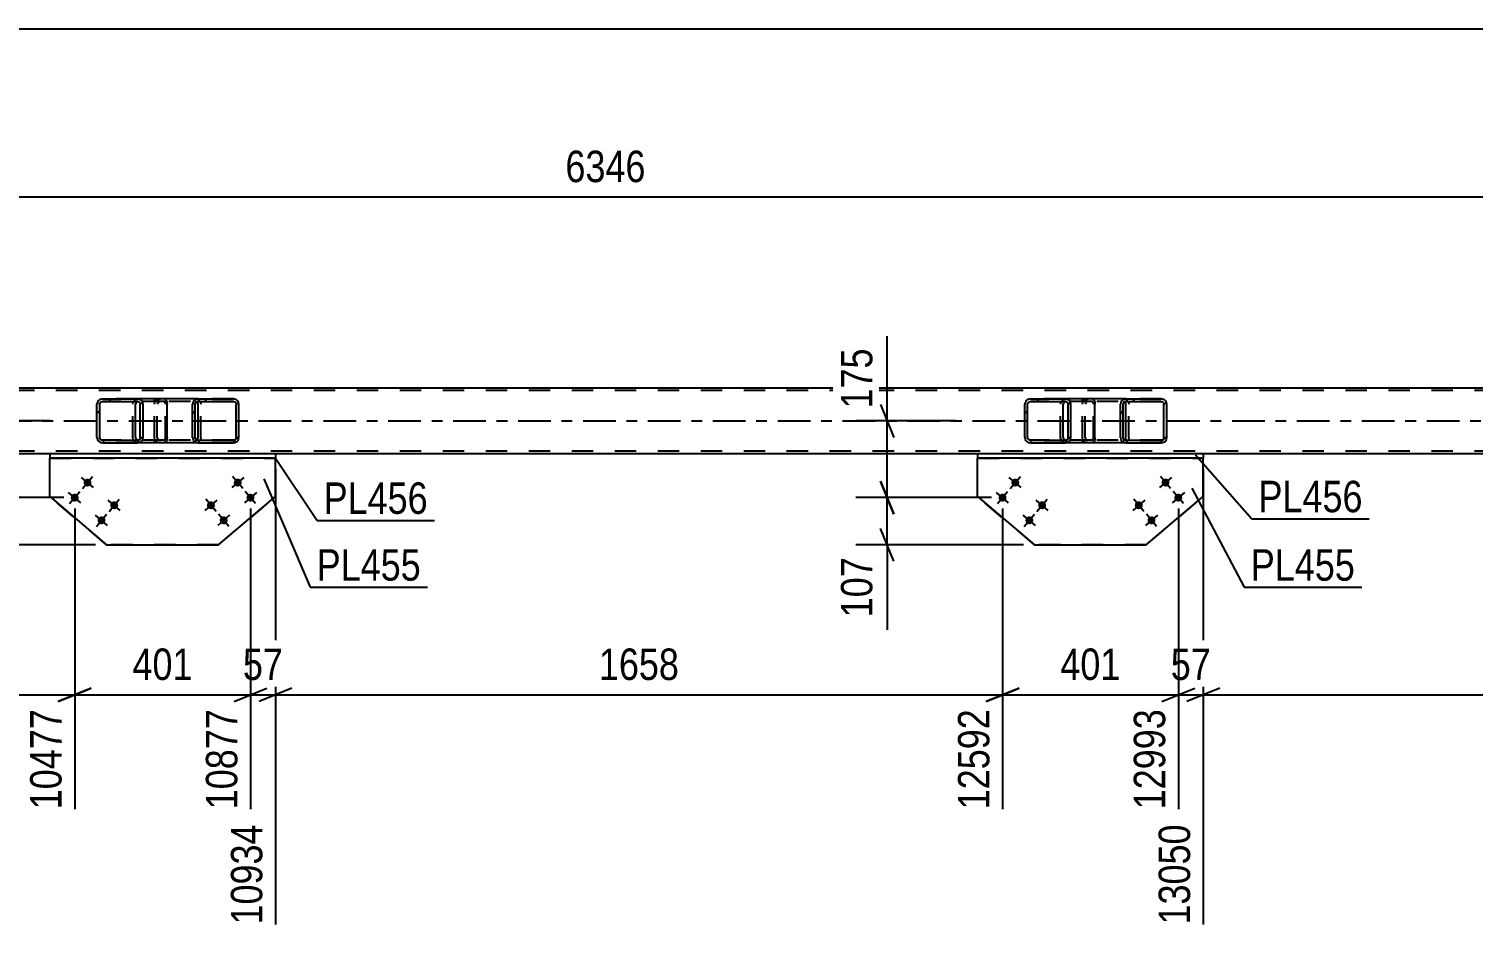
# Model space of a CAD drawing. Header units: millimetres. Extents: x -110 to 731, y -430 to 164.
# Drawn here: x 300.3 to 432, y -258.1 to -175.8 of the extents above; entities that cross this region are included whole.
import ezdxf

# ---------------------------------------------------------------- set-up
doc = ezdxf.new("R2010")
doc.units = ezdxf.units.MM
doc.linetypes.add('DXK_LINE_DOT2', pattern=[3.9198, 1.9599, -1.9599])
doc.linetypes.add('DXK_LINE_DOT3', pattern=[5.9187, 2.979, -0.9799, 0.9799, -0.9799])
doc.styles.add('Arial Narrow', font='ARIALN.TTF', dxfattribs={"height": 0.2})

# ---------------------------------------------------------------- blocks, each defined once
blk = doc.blocks.new('Part-570343290-77349 - 77341')
at = {"linetype": 'Continuous'}
h = blk.add_hatch(dxfattribs=at)
h.set_pattern_fill('', scale=0.7, style=0, pattern_type=0)
h.set_pattern_definition([(45, (319.4595, -209.8653), (-1.57154, 1.57154), [])])
h.paths.add_polyline_path([(319.5, -210.05), (319.46, -209.87), (319.35, -209.71), (319.18, -209.61), (318.99, -209.57), (315.78, -209.57), (315.58, -209.61), (315.42, -209.71), (315.31, -209.87), (315.27, -210.05), (315.27, -213.09), (315.31, -213.27), (315.42, -213.43), (315.58, -213.53), (315.78, -213.57), (318.99, -213.57), (319.18, -213.53), (319.35, -213.43), (319.46, -213.27), (319.5, -213.09)])
h.paths.add_polyline_path([(319.23, -213.18), (319.17, -213.26), (319.09, -213.31), (318.99, -213.33), (315.78, -213.33), (315.68, -213.31), (315.6, -213.26), (315.54, -213.18), (315.52, -213.09), (315.52, -210.05), (315.54, -209.96), (315.6, -209.88), (315.68, -209.83), (315.78, -209.81), (318.99, -209.81), (319.09, -209.83), (319.17, -209.88), (319.23, -209.96), (319.24, -210.05), (319.24, -213.09)])
at = {"color": 7, "linetype": 'DXK_LINE_DOT2'}
for p, q in [((311.8, -210.05), (311.84, -209.87)), ((311.8, -213.09), (311.8, -210.05)), ((312.07, -209.96), (312.05, -210.05)), ((312.05, -213.09), (312.05, -210.05)), ((312.13, -209.88), (312.07, -209.96)), ((312.11, -209.61), (312.31, -209.57)), ((312.21, -209.83), (312.13, -209.88)), ((312.31, -209.81), (312.21, -209.83)), ((312.68, -209.57), (312.31, -209.57)), ((318.99, -209.81), (312.31, -209.81)), ((315.52, -209.57), (315.72, -209.61)), ((315.52, -209.81), (315.62, -209.83)), ((315.62, -209.83), (315.65, -209.85)), ((318.99, -209.57), (315.78, -209.57)), ((315.99, -209.87), (316.03, -210.05)), ((316.03, -213.09), (316.03, -210.05)), ((311.84, -213.27), (311.8, -213.09)), ((312.05, -213.09), (312.07, -213.18)), ((312.07, -213.18), (312.13, -213.26)), ((312.13, -213.26), (312.21, -213.31)), ((312.21, -213.31), (312.31, -213.33)), ((318.99, -213.33), (312.31, -213.33)), ((315.52, -213.33), (315.62, -213.31)), ((315.62, -213.31), (315.65, -213.29)), ((316.03, -213.09), (315.99, -213.27)), ((312.31, -213.57), (312.11, -213.53)), ((312.68, -213.57), (312.31, -213.57)), ((315.72, -213.53), (315.52, -213.57)), ((318.99, -213.57), (315.78, -213.57))]:
    blk.add_line(p, q, dxfattribs=at)
at = {"color": 2, "linetype": 'Continuous'}
for p, q in [((315.78, -209.57), (312.68, -209.57)), ((315.31, -209.87), (315.27, -210.05)), ((315.27, -213.09), (315.27, -210.05)), ((315.52, -210.05), (315.54, -209.96)), ((315.52, -213.09), (315.52, -210.05)), ((315.54, -209.96), (315.6, -209.88)), ((315.78, -209.57), (315.58, -209.61)), ((315.6, -209.88), (315.68, -209.83)), ((315.65, -209.85), (315.7, -209.88)), ((315.68, -209.83), (315.78, -209.81)), ((315.76, -209.96), (315.7, -209.88)), ((315.78, -210.05), (315.76, -209.96)), ((315.78, -209.57), (318.99, -209.57)), ((315.78, -209.81), (318.99, -209.81)), ((315.78, -213.09), (315.78, -210.05)), ((319.18, -209.61), (318.99, -209.57)), ((318.99, -209.81), (319.09, -209.83)), ((319.09, -209.83), (319.17, -209.88)), ((319.17, -209.88), (319.23, -209.96)), ((319.23, -209.96), (319.24, -210.05)), ((319.24, -213.09), (319.24, -210.05)), ((319.5, -210.05), (319.46, -209.87)), ((319.5, -213.09), (319.5, -210.05)), ((315.27, -213.09), (315.31, -213.27)), ((315.54, -213.18), (315.52, -213.09)), ((315.6, -213.26), (315.54, -213.18)), ((315.68, -213.31), (315.6, -213.26)), ((315.65, -213.29), (315.7, -213.26)), ((315.78, -213.33), (315.68, -213.31)), ((315.7, -213.26), (315.76, -213.18)), ((315.76, -213.18), (315.78, -213.09)), ((315.78, -213.33), (318.99, -213.33)), ((319.09, -213.31), (318.99, -213.33)), ((319.17, -213.26), (319.09, -213.31)), ((319.23, -213.18), (319.17, -213.26)), ((319.24, -213.09), (319.23, -213.18)), ((319.46, -213.27), (319.5, -213.09)), ((315.78, -213.57), (312.68, -213.57)), ((315.58, -213.53), (315.78, -213.57)), ((315.78, -213.57), (318.99, -213.57)), ((318.99, -213.57), (319.18, -213.53))]:
    blk.add_line(p, q, dxfattribs=at)
at = {"color": 7, "linetype": 'DXK_LINE_DOT2'}
for centre, start, end in [((312.29, -210.07), 110.9282, 155.8647), ((315.54, -210.07), 24.1353, 69.0718), ((312.29, -213.07), 204.1353, 249.0718), ((315.54, -213.07), 290.9282, 335.8647)]:
    blk.add_arc(centre, 0.495, start, end, dxfattribs=at)
at = {"color": 2, "linetype": 'Continuous'}
for centre, start, end in [((315.76, -210.07), 110.9282, 155.8647), ((319.01, -210.07), 24.1353, 69.0718), ((315.76, -213.07), 204.1353, 249.0718), ((319.01, -213.07), 290.9282, 335.8647)]:
    blk.add_arc(centre, 0.495, start, end, dxfattribs=at)
blk = doc.blocks.new('Part-570343290-77350 - 77341')
at = {"linetype": 'Continuous'}
h = blk.add_hatch(dxfattribs=at)
h.set_pattern_fill('', scale=0.7, style=0, pattern_type=0)
h.set_pattern_definition([(45, (404.0682, -209.8653), (-1.57154, 1.57154), [])])
h.paths.add_polyline_path([(404.11, -210.05), (404.07, -209.87), (403.96, -209.71), (403.79, -209.61), (403.6, -209.57), (400.38, -209.57), (400.19, -209.61), (400.03, -209.71), (399.92, -209.87), (399.88, -210.05), (399.88, -213.09), (399.92, -213.27), (400.03, -213.43), (400.19, -213.53), (400.38, -213.57), (403.6, -213.57), (403.79, -213.53), (403.96, -213.43), (404.07, -213.27), (404.11, -213.09)])
h.paths.add_polyline_path([(403.83, -213.18), (403.78, -213.26), (403.7, -213.31), (403.6, -213.33), (400.38, -213.33), (400.29, -213.31), (400.2, -213.26), (400.15, -213.18), (400.13, -213.09), (400.13, -210.05), (400.15, -209.96), (400.2, -209.88), (400.29, -209.83), (400.38, -209.81), (403.6, -209.81), (403.7, -209.83), (403.78, -209.88), (403.83, -209.96), (403.85, -210.05), (403.85, -213.09)])
at = {"color": 7, "linetype": 'DXK_LINE_DOT2'}
for p, q in [((396.41, -210.05), (396.45, -209.87)), ((396.41, -213.09), (396.41, -210.05)), ((396.68, -209.96), (396.66, -210.05)), ((396.66, -213.09), (396.66, -210.05)), ((396.74, -209.88), (396.68, -209.96)), ((396.72, -209.61), (396.92, -209.57)), ((396.82, -209.83), (396.74, -209.88)), ((396.92, -209.81), (396.82, -209.83)), ((397.29, -209.57), (396.92, -209.57)), ((403.6, -209.81), (396.92, -209.81)), ((400.13, -209.57), (400.32, -209.61)), ((400.13, -209.81), (400.23, -209.83)), ((400.23, -209.83), (400.26, -209.85)), ((403.6, -209.57), (400.38, -209.57)), ((400.6, -209.87), (400.64, -210.05)), ((400.64, -213.09), (400.64, -210.05)), ((396.45, -213.27), (396.41, -213.09)), ((396.66, -213.09), (396.68, -213.18)), ((396.68, -213.18), (396.74, -213.26)), ((396.74, -213.26), (396.82, -213.31)), ((396.82, -213.31), (396.92, -213.33)), ((403.6, -213.33), (396.92, -213.33)), ((400.13, -213.33), (400.23, -213.31)), ((400.23, -213.31), (400.26, -213.29)), ((400.64, -213.09), (400.6, -213.27)), ((396.92, -213.57), (396.72, -213.53)), ((397.29, -213.57), (396.92, -213.57)), ((400.32, -213.53), (400.13, -213.57)), ((403.6, -213.57), (400.38, -213.57))]:
    blk.add_line(p, q, dxfattribs=at)
at = {"color": 2, "linetype": 'Continuous'}
for p, q in [((400.38, -209.57), (397.29, -209.57)), ((399.92, -209.87), (399.88, -210.05)), ((399.88, -213.09), (399.88, -210.05)), ((400.13, -210.05), (400.15, -209.96)), ((400.13, -213.09), (400.13, -210.05)), ((400.15, -209.96), (400.2, -209.88)), ((400.38, -209.57), (400.19, -209.61)), ((400.2, -209.88), (400.29, -209.83)), ((400.26, -209.85), (400.31, -209.88)), ((400.29, -209.83), (400.38, -209.81)), ((400.36, -209.96), (400.31, -209.88)), ((400.38, -210.05), (400.36, -209.96)), ((400.38, -209.57), (403.6, -209.57)), ((400.38, -209.81), (403.6, -209.81)), ((400.38, -213.09), (400.38, -210.05)), ((403.79, -209.61), (403.6, -209.57)), ((403.6, -209.81), (403.7, -209.83)), ((403.7, -209.83), (403.78, -209.88)), ((403.78, -209.88), (403.83, -209.96)), ((403.83, -209.96), (403.85, -210.05)), ((403.85, -213.09), (403.85, -210.05)), ((404.11, -210.05), (404.07, -209.87)), ((404.11, -213.09), (404.11, -210.05)), ((399.88, -213.09), (399.92, -213.27)), ((400.15, -213.18), (400.13, -213.09)), ((400.2, -213.26), (400.15, -213.18)), ((400.29, -213.31), (400.2, -213.26)), ((400.26, -213.29), (400.31, -213.26)), ((400.38, -213.33), (400.29, -213.31)), ((400.31, -213.26), (400.36, -213.18)), ((400.36, -213.18), (400.38, -213.09)), ((400.38, -213.33), (403.6, -213.33)), ((403.7, -213.31), (403.6, -213.33)), ((403.78, -213.26), (403.7, -213.31)), ((403.83, -213.18), (403.78, -213.26)), ((403.85, -213.09), (403.83, -213.18)), ((404.07, -213.27), (404.11, -213.09)), ((400.38, -213.57), (397.29, -213.57)), ((400.19, -213.53), (400.38, -213.57)), ((400.38, -213.57), (403.6, -213.57)), ((403.6, -213.57), (403.79, -213.53))]:
    blk.add_line(p, q, dxfattribs=at)
at = {"color": 7, "linetype": 'DXK_LINE_DOT2'}
for centre, start, end in [((396.9, -210.07), 110.9282, 155.8647), ((400.15, -210.07), 24.1353, 69.0718), ((396.9, -213.07), 204.1353, 249.0718), ((400.15, -213.07), 290.9282, 335.8647)]:
    blk.add_arc(centre, 0.495, start, end, dxfattribs=at)
at = {"color": 2, "linetype": 'Continuous'}
for centre, start, end in [((400.37, -210.07), 110.9282, 155.8647), ((403.62, -210.07), 24.1353, 69.0718), ((400.37, -213.07), 204.1353, 249.0718), ((403.62, -213.07), 290.9282, 335.8647)]:
    blk.add_arc(centre, 0.495, start, end, dxfattribs=at)
blk = doc.blocks.new('Part-570343290-77421 - 77341')
at = {"color": 2, "linetype": 'Continuous'}
for p, q in [((407.43, -214.57), (386.85, -214.57)), ((386.85, -214.57), (386.85, -214.97)), ((407.43, -214.57), (407.43, -214.97)), ((407.43, -214.97), (386.85, -214.97))]:
    blk.add_line(p, q, dxfattribs=at)
blk = doc.blocks.new('Part-570343290-77357 - 77341')
at = {"color": 7, "linetype": 'DXK_LINE_DOT2'}
for p, q in [((618.35, -208.81), (-45.68, -208.81)), ((618.35, -214.33), (-45.68, -214.33)), ((322.83, -214.57), (302.24, -214.57)), ((407.43, -214.57), (386.85, -214.57))]:
    blk.add_line(p, q, dxfattribs=at)
at = {"color": 2, "linetype": 'Continuous'}
for p, q in [((479.04, -208.57), (231.21, -208.57)), ((302.24, -214.57), (239.73, -214.57)), ((386.85, -214.57), (322.83, -214.57)), ((470.5, -214.57), (407.43, -214.57))]:
    blk.add_line(p, q, dxfattribs=at)
at = {"color": 7, "linetype": 'DXK_LINE_DOT3'}
blk.add_line((-45.68, -211.57), (618.35, -211.57), dxfattribs=at)
blk = doc.blocks.new('Part-570343290-77456 - 77341')
at = {"linetype": 'Continuous'}
h = blk.add_hatch(dxfattribs=at)
h.set_pattern_fill('', scale=0.7, style=0, pattern_type=0)
h.set_pattern_definition([(45, (310.7186, -209.8653), (-1.57154, 1.57154), [])])
h.paths.add_polyline_path([(310.76, -210.05), (310.72, -209.87), (310.61, -209.71), (310.45, -209.61), (310.25, -209.57), (307.06, -209.57), (306.86, -209.61), (306.7, -209.71), (306.59, -209.87), (306.55, -210.05), (306.55, -213.09), (306.59, -213.27), (306.7, -213.43), (306.86, -213.53), (307.06, -213.57), (310.25, -213.57), (310.45, -213.53), (310.61, -213.43), (310.72, -213.27), (310.76, -213.09)])
h.paths.add_polyline_path([(310.49, -213.18), (310.43, -213.26), (310.35, -213.31), (310.25, -213.33), (307.06, -213.33), (306.96, -213.31), (306.88, -213.26), (306.82, -213.18), (306.81, -213.09), (306.81, -210.05), (306.82, -209.96), (306.88, -209.88), (306.96, -209.83), (307.06, -209.81), (310.25, -209.81), (310.35, -209.83), (310.43, -209.88), (310.49, -209.96), (310.5, -210.05), (310.5, -213.09)])
at = {"color": 2, "linetype": 'Continuous'}
for p, q in [((306.59, -209.87), (306.55, -210.05)), ((306.55, -213.09), (306.55, -210.05)), ((306.81, -210.05), (306.82, -209.96)), ((306.81, -213.09), (306.81, -210.05)), ((306.82, -209.96), (306.88, -209.88)), ((307.06, -209.57), (306.86, -209.61)), ((306.88, -209.88), (306.96, -209.83)), ((306.96, -209.83), (307.06, -209.81)), ((307.06, -209.57), (310.25, -209.57)), ((307.06, -209.81), (310.25, -209.81)), ((310.08, -209.96), (310.06, -210.05)), ((310.06, -213.09), (310.06, -210.05)), ((310.13, -209.88), (310.08, -209.96)), ((310.22, -209.83), (310.13, -209.88)), ((310.28, -209.81), (310.22, -209.83)), ((312.68, -209.57), (310.25, -209.57)), ((310.45, -209.61), (310.25, -209.57)), ((310.25, -209.81), (310.35, -209.83)), ((310.35, -209.83), (310.43, -209.88)), ((310.43, -209.88), (310.49, -209.96)), ((310.49, -209.96), (310.5, -210.05)), ((310.5, -213.09), (310.5, -210.05)), ((310.76, -210.05), (310.72, -209.87)), ((310.76, -213.09), (310.76, -210.05)), ((312.68, -209.57), (312.78, -209.61)), ((312.78, -209.61), (312.86, -209.71)), ((312.86, -209.71), (312.92, -209.87)), ((312.92, -209.87), (312.94, -210.05)), ((312.94, -213.09), (312.94, -210.05)), ((306.55, -213.09), (306.59, -213.27)), ((306.82, -213.18), (306.81, -213.09)), ((306.88, -213.26), (306.82, -213.18)), ((306.96, -213.31), (306.88, -213.26)), ((307.06, -213.33), (306.96, -213.31)), ((307.06, -213.33), (310.25, -213.33)), ((310.06, -213.09), (310.08, -213.18)), ((310.08, -213.18), (310.13, -213.26)), ((310.13, -213.26), (310.22, -213.31)), ((310.28, -213.32), (310.22, -213.31)), ((310.35, -213.31), (310.25, -213.33)), ((310.43, -213.26), (310.35, -213.31)), ((310.49, -213.18), (310.43, -213.26)), ((310.5, -213.09), (310.49, -213.18)), ((310.72, -213.27), (310.76, -213.09)), ((312.92, -213.27), (312.86, -213.43)), ((312.94, -213.09), (312.92, -213.27)), ((306.86, -213.53), (307.06, -213.57)), ((307.06, -213.57), (310.25, -213.57)), ((310.25, -213.57), (310.45, -213.53)), ((312.68, -213.57), (310.25, -213.57)), ((312.78, -213.53), (312.68, -213.57)), ((312.86, -213.43), (312.78, -213.53))]:
    blk.add_line(p, q, dxfattribs=at)
at = {"color": 7, "linetype": 'DXK_LINE_DOT2'}
for p, q in [((310.25, -209.57), (307.06, -209.57)), ((312.68, -209.81), (307.06, -209.81)), ((309.81, -210.05), (309.85, -209.87)), ((309.81, -213.09), (309.81, -210.05)), ((310.12, -209.61), (310.31, -209.57)), ((310.31, -209.81), (310.28, -209.81)), ((311.8, -209.81), (311.8, -209.57)), ((312.73, -209.83), (312.68, -209.81)), ((312.77, -209.88), (312.73, -209.83)), ((312.8, -209.96), (312.77, -209.88)), ((312.81, -210.05), (312.8, -209.96)), ((312.81, -213.09), (312.81, -210.05)), ((312.68, -213.33), (307.06, -213.33)), ((309.85, -213.27), (309.81, -213.09)), ((310.31, -213.33), (310.28, -213.32)), ((311.8, -213.57), (311.8, -213.33)), ((312.68, -213.33), (312.73, -213.31)), ((312.73, -213.31), (312.77, -213.26)), ((312.77, -213.26), (312.8, -213.18)), ((312.8, -213.18), (312.81, -213.09)), ((310.25, -213.57), (307.06, -213.57)), ((310.31, -213.57), (310.12, -213.53))]:
    blk.add_line(p, q, dxfattribs=at)
at = {"color": 2, "linetype": 'Continuous'}
for centre, start, end in [((307.04, -210.07), 111.1033, 156.0535), ((310.27, -210.07), 23.9465, 68.8967), ((307.04, -213.07), 203.9465, 248.8967), ((310.27, -213.07), 291.1033, 336.0535)]:
    blk.add_arc(centre, 0.493, start, end, dxfattribs=at)
at = {"color": 7, "linetype": 'DXK_LINE_DOT2'}
for centre, start, end in [((310.3, -210.07), 111.1033, 156.0535), ((310.3, -213.07), 203.9465, 248.8967)]:
    blk.add_arc(centre, 0.493, start, end, dxfattribs=at)
blk = doc.blocks.new('Part-570343290-77457 - 77341')
at = {"linetype": 'Continuous'}
h = blk.add_hatch(dxfattribs=at)
h.set_pattern_fill('', scale=0.7, style=0, pattern_type=0)
h.set_pattern_definition([(45, (395.3268, -209.8653), (-1.57154, 1.57154), [])])
h.paths.add_polyline_path([(395.37, -210.05), (395.33, -209.87), (395.22, -209.71), (395.05, -209.61), (394.86, -209.57), (391.67, -209.57), (391.47, -209.61), (391.31, -209.71), (391.2, -209.87), (391.16, -210.05), (391.16, -213.09), (391.2, -213.27), (391.31, -213.43), (391.47, -213.53), (391.67, -213.57), (394.86, -213.57), (395.05, -213.53), (395.22, -213.43), (395.33, -213.27), (395.37, -213.09)])
h.paths.add_polyline_path([(395.09, -213.18), (395.04, -213.26), (394.96, -213.31), (394.86, -213.33), (391.67, -213.33), (391.57, -213.31), (391.49, -213.26), (391.43, -213.18), (391.41, -213.09), (391.41, -210.05), (391.43, -209.96), (391.49, -209.88), (391.57, -209.83), (391.67, -209.81), (394.86, -209.81), (394.96, -209.83), (395.04, -209.88), (395.09, -209.96), (395.11, -210.05), (395.11, -213.09)])
at = {"color": 2, "linetype": 'Continuous'}
for p, q in [((391.2, -209.87), (391.16, -210.05)), ((391.16, -213.09), (391.16, -210.05)), ((391.41, -210.05), (391.43, -209.96)), ((391.41, -213.09), (391.41, -210.05)), ((391.43, -209.96), (391.49, -209.88)), ((391.67, -209.57), (391.47, -209.61)), ((391.49, -209.88), (391.57, -209.83)), ((391.57, -209.83), (391.67, -209.81)), ((391.67, -209.57), (394.86, -209.57)), ((391.67, -209.81), (394.86, -209.81)), ((394.69, -209.96), (394.67, -210.05)), ((394.67, -213.09), (394.67, -210.05)), ((394.74, -209.88), (394.69, -209.96)), ((394.82, -209.83), (394.74, -209.88)), ((394.89, -209.81), (394.82, -209.83)), ((397.29, -209.57), (394.86, -209.57)), ((395.05, -209.61), (394.86, -209.57)), ((394.86, -209.81), (394.96, -209.83)), ((394.96, -209.83), (395.04, -209.88)), ((395.04, -209.88), (395.09, -209.96)), ((395.09, -209.96), (395.11, -210.05)), ((395.11, -213.09), (395.11, -210.05)), ((395.37, -210.05), (395.33, -209.87)), ((395.37, -213.09), (395.37, -210.05)), ((397.29, -209.57), (397.39, -209.61)), ((397.39, -209.61), (397.47, -209.71)), ((397.47, -209.71), (397.53, -209.87)), ((397.53, -209.87), (397.55, -210.05)), ((397.55, -213.09), (397.55, -210.05)), ((391.16, -213.09), (391.2, -213.27)), ((391.43, -213.18), (391.41, -213.09)), ((391.49, -213.26), (391.43, -213.18)), ((391.57, -213.31), (391.49, -213.26)), ((391.67, -213.33), (391.57, -213.31)), ((391.67, -213.33), (394.86, -213.33)), ((394.67, -213.09), (394.69, -213.18)), ((394.69, -213.18), (394.74, -213.26)), ((394.74, -213.26), (394.82, -213.31)), ((394.89, -213.32), (394.82, -213.31)), ((394.96, -213.31), (394.86, -213.33)), ((395.04, -213.26), (394.96, -213.31)), ((395.09, -213.18), (395.04, -213.26)), ((395.11, -213.09), (395.09, -213.18)), ((395.33, -213.27), (395.37, -213.09)), ((397.53, -213.27), (397.47, -213.43)), ((397.55, -213.09), (397.53, -213.27)), ((391.47, -213.53), (391.67, -213.57)), ((391.67, -213.57), (394.86, -213.57)), ((394.86, -213.57), (395.05, -213.53)), ((397.29, -213.57), (394.86, -213.57)), ((397.39, -213.53), (397.29, -213.57)), ((397.47, -213.43), (397.39, -213.53))]:
    blk.add_line(p, q, dxfattribs=at)
at = {"color": 7, "linetype": 'DXK_LINE_DOT2'}
for p, q in [((394.86, -209.57), (391.67, -209.57)), ((397.29, -209.81), (391.67, -209.81)), ((394.42, -210.05), (394.46, -209.87)), ((394.42, -213.09), (394.42, -210.05)), ((394.73, -209.61), (394.92, -209.57)), ((394.92, -209.81), (394.89, -209.81)), ((396.41, -209.81), (396.41, -209.57)), ((397.34, -209.83), (397.29, -209.81)), ((397.38, -209.88), (397.34, -209.83)), ((397.41, -209.96), (397.38, -209.88)), ((397.42, -210.05), (397.41, -209.96)), ((397.42, -213.09), (397.42, -210.05)), ((397.29, -213.33), (391.67, -213.33)), ((394.46, -213.27), (394.42, -213.09)), ((394.92, -213.33), (394.89, -213.32)), ((396.41, -213.57), (396.41, -213.33)), ((397.29, -213.33), (397.34, -213.31)), ((397.34, -213.31), (397.38, -213.26)), ((397.38, -213.26), (397.41, -213.18)), ((397.41, -213.18), (397.42, -213.09)), ((394.86, -213.57), (391.67, -213.57)), ((394.92, -213.57), (394.73, -213.53))]:
    blk.add_line(p, q, dxfattribs=at)
at = {"color": 2, "linetype": 'Continuous'}
for centre, start, end in [((391.65, -210.07), 111.1033, 156.0535), ((394.88, -210.07), 23.9465, 68.8967), ((391.65, -213.07), 203.9465, 248.8967), ((394.88, -213.07), 291.1033, 336.0535)]:
    blk.add_arc(centre, 0.493, start, end, dxfattribs=at)
at = {"color": 7, "linetype": 'DXK_LINE_DOT2'}
for centre, start, end in [((394.91, -210.07), 111.1033, 156.0535), ((394.91, -213.07), 203.9465, 248.8967)]:
    blk.add_arc(centre, 0.493, start, end, dxfattribs=at)
blk = doc.blocks.new('Part-570343290-77419 - 77341')
at = {"color": 2, "linetype": 'Continuous'}
for p, q in [((322.83, -214.57), (302.24, -214.57)), ((302.24, -214.57), (302.24, -214.97)), ((322.83, -214.57), (322.83, -214.97)), ((322.83, -214.97), (302.24, -214.97))]:
    blk.add_line(p, q, dxfattribs=at)
blk = doc.blocks.new('Part-570343290-77481 - 77341')
at = {"color": 2, "linetype": 'Continuous'}
for p, q in [((302.24, -218.47), (302.24, -214.97)), ((322.83, -218.47), (322.83, -214.97)), ((302.24, -218.47), (307.43, -222.86)), ((317.64, -222.86), (322.83, -218.47)), ((307.43, -222.86), (317.64, -222.86)), ((307.43, -222.86), (307.43, -222.86)), ((317.64, -222.86), (317.64, -222.86))]:
    blk.add_line(p, q, dxfattribs=at)
at = {"color": 7, "linetype": 'DXK_LINE_DOT2'}
for p, q in [((302.24, -214.97), (322.83, -214.97)), ((302.24, -214.97), (322.83, -214.97)), ((307.43, -222.86), (302.24, -218.47)), ((317.64, -222.86), (322.83, -218.47)), ((317.64, -222.86), (307.43, -222.86))]:
    blk.add_line(p, q, dxfattribs=at)
blk = doc.blocks.new('Part-570343290-77482 - 77341')
at = {"color": 2, "linetype": 'Continuous'}
for p, q in [((386.85, -218.47), (386.85, -214.97)), ((407.43, -218.47), (407.43, -214.97)), ((386.85, -218.47), (392.04, -222.86)), ((402.24, -222.86), (407.43, -218.47)), ((392.04, -222.86), (402.24, -222.86)), ((392.04, -222.86), (392.04, -222.86)), ((402.24, -222.86), (402.24, -222.86))]:
    blk.add_line(p, q, dxfattribs=at)
at = {"color": 7, "linetype": 'DXK_LINE_DOT2'}
for p, q in [((386.85, -214.97), (407.43, -214.97)), ((386.85, -214.97), (407.43, -214.97)), ((392.04, -222.86), (386.85, -218.47)), ((402.24, -222.86), (407.43, -218.47)), ((402.24, -222.86), (392.04, -222.86))]:
    blk.add_line(p, q, dxfattribs=at)
blk = doc.blocks.new('Bolt-570343290-77546 - 77341')
at = {"linetype": 'Continuous'}
for points in [[(305.41, -216.96), (305.46, -216.9), (305.53, -216.87), (305.6, -216.84), (305.67, -216.83), (305.75, -216.84), (305.82, -216.86), (305.89, -216.89), (305.94, -216.94), (305.99, -217), (306.02, -217.07), (306.04, -217.14), (306.04, -217.22), (306.03, -217.29), (306, -217.36), (305.96, -217.42), (305.9, -217.47), (305.84, -217.51), (305.77, -217.54), (305.7, -217.55), (305.62, -217.54), (305.55, -217.52), (305.48, -217.49), (305.42, -217.44), (305.38, -217.38), (305.35, -217.31), (305.33, -217.24), (305.33, -217.16), (305.34, -217.09), (305.37, -217.02)], [(304.25, -218.33), (304.3, -218.28), (304.36, -218.24), (304.44, -218.21), (304.51, -218.2), (304.59, -218.21), (304.66, -218.23), (304.72, -218.27), (304.78, -218.31), (304.83, -218.37), (304.86, -218.44), (304.88, -218.51), (304.88, -218.59), (304.87, -218.66), (304.84, -218.73), (304.8, -218.8), (304.74, -218.85), (304.68, -218.89), (304.61, -218.91), (304.53, -218.92), (304.46, -218.92), (304.39, -218.9), (304.32, -218.86), (304.26, -218.81), (304.22, -218.75), (304.18, -218.69), (304.16, -218.61), (304.16, -218.54), (304.18, -218.46), (304.2, -218.39)], [(307.85, -219.02), (307.91, -218.97), (307.97, -218.93), (308.04, -218.91), (308.12, -218.9), (308.19, -218.9), (308.26, -218.92), (308.33, -218.96), (308.39, -219.01), (308.43, -219.07), (308.47, -219.13), (308.48, -219.21), (308.49, -219.28), (308.47, -219.36), (308.44, -219.43), (308.4, -219.49), (308.35, -219.54), (308.28, -219.58), (308.21, -219.61), (308.14, -219.62), (308.06, -219.61), (307.99, -219.59), (307.92, -219.55), (307.87, -219.51), (307.82, -219.45), (307.79, -219.38), (307.77, -219.3), (307.77, -219.23), (307.78, -219.16), (307.81, -219.09)], [(306.69, -220.4), (306.74, -220.35), (306.81, -220.31), (306.88, -220.28), (306.95, -220.27), (307.03, -220.28), (307.1, -220.3), (307.17, -220.33), (307.22, -220.38), (307.27, -220.44), (307.3, -220.51), (307.32, -220.58), (307.32, -220.66), (307.31, -220.73), (307.28, -220.8), (307.24, -220.86), (307.18, -220.91), (307.12, -220.95), (307.05, -220.98), (306.98, -220.99), (306.9, -220.98), (306.83, -220.96), (306.76, -220.93), (306.7, -220.88), (306.66, -220.82), (306.63, -220.75), (306.61, -220.68), (306.61, -220.6), (306.62, -220.53), (306.65, -220.46)]]:
    blk.add_hatch(color=1, dxfattribs=at).paths.add_polyline_path(points)
at = {"color": 1, "linetype": 'Continuous'}
for p, q in [((306.23, -217.65), (305.13, -216.72)), ((305.22, -217.74), (306.15, -216.64)), ((305.07, -219.03), (303.97, -218.1)), ((304.06, -219.11), (304.99, -218.01)), ((308.68, -219.72), (307.58, -218.79)), ((307.66, -219.81), (308.59, -218.71)), ((307.51, -221.1), (306.41, -220.17)), ((306.5, -221.18), (307.43, -220.08))]:
    blk.add_line(p, q, dxfattribs=at)
blk = doc.blocks.new('Bolt-570343290-77547 - 77341')
at = {"linetype": 'Continuous'}
for points in [[(319.03, -217.13), (319.05, -217.06), (319.09, -216.99), (319.13, -216.93), (319.19, -216.89), (319.26, -216.85), (319.33, -216.83), (319.41, -216.83), (319.48, -216.84), (319.55, -216.87), (319.61, -216.91), (319.67, -216.97), (319.71, -217.03), (319.73, -217.1), (319.75, -217.17), (319.74, -217.25), (319.72, -217.32), (319.69, -217.39), (319.64, -217.45), (319.58, -217.49), (319.51, -217.53), (319.44, -217.55), (319.36, -217.55), (319.29, -217.54), (319.22, -217.51), (319.16, -217.47), (319.1, -217.41), (319.06, -217.35), (319.04, -217.28), (319.03, -217.2)], [(320.19, -218.5), (320.21, -218.43), (320.25, -218.36), (320.3, -218.31), (320.36, -218.26), (320.42, -218.23), (320.5, -218.21), (320.57, -218.2), (320.64, -218.22), (320.71, -218.24), (320.78, -218.29), (320.83, -218.34), (320.87, -218.4), (320.9, -218.47), (320.91, -218.55), (320.9, -218.62), (320.88, -218.7), (320.85, -218.76), (320.8, -218.82), (320.74, -218.87), (320.67, -218.9), (320.6, -218.92), (320.53, -218.92), (320.45, -218.91), (320.38, -218.88), (320.32, -218.84), (320.27, -218.79), (320.23, -218.72), (320.2, -218.65), (320.19, -218.58)], [(316.59, -219.2), (316.61, -219.12), (316.64, -219.06), (316.69, -219), (316.75, -218.95), (316.82, -218.92), (316.89, -218.9), (316.96, -218.9), (317.04, -218.91), (317.11, -218.94), (317.17, -218.98), (317.22, -219.03), (317.26, -219.1), (317.29, -219.17), (317.3, -219.24), (317.3, -219.32), (317.28, -219.39), (317.24, -219.46), (317.19, -219.51), (317.14, -219.56), (317.07, -219.59), (317, -219.61), (316.92, -219.62), (316.85, -219.6), (316.78, -219.58), (316.71, -219.53), (316.66, -219.48), (316.62, -219.42), (316.59, -219.35), (316.58, -219.27)], [(317.75, -220.57), (317.77, -220.5), (317.81, -220.43), (317.85, -220.37), (317.91, -220.33), (317.98, -220.29), (318.05, -220.27), (318.13, -220.27), (318.2, -220.28), (318.27, -220.31), (318.33, -220.35), (318.39, -220.41), (318.43, -220.47), (318.45, -220.54), (318.46, -220.61), (318.46, -220.69), (318.44, -220.76), (318.41, -220.83), (318.36, -220.89), (318.3, -220.93), (318.23, -220.97), (318.16, -220.99), (318.08, -220.99), (318.01, -220.98), (317.94, -220.95), (317.88, -220.91), (317.82, -220.85), (317.78, -220.79), (317.76, -220.72), (317.75, -220.65)]]:
    blk.add_hatch(color=1, dxfattribs=at).paths.add_polyline_path(points)
at = {"color": 1, "linetype": 'Continuous'}
for p, q in [((319.94, -216.72), (318.84, -217.65)), ((319.85, -217.74), (318.92, -216.64)), ((321.1, -218.1), (320, -219.03)), ((321.01, -219.11), (320.08, -218.01)), ((317.49, -218.79), (316.39, -219.72)), ((317.41, -219.81), (316.48, -218.71)), ((318.65, -220.17), (317.56, -221.1)), ((318.57, -221.18), (317.64, -220.08))]:
    blk.add_line(p, q, dxfattribs=at)
blk = doc.blocks.new('Bolt-570343290-77548 - 77341')
at = {"linetype": 'Continuous'}
for points in [[(390.02, -216.96), (390.07, -216.9), (390.14, -216.87), (390.21, -216.84), (390.28, -216.83), (390.36, -216.84), (390.43, -216.86), (390.49, -216.89), (390.55, -216.94), (390.6, -217), (390.63, -217.07), (390.65, -217.14), (390.65, -217.22), (390.64, -217.29), (390.61, -217.36), (390.57, -217.42), (390.51, -217.47), (390.45, -217.51), (390.38, -217.54), (390.3, -217.55), (390.23, -217.54), (390.16, -217.52), (390.09, -217.49), (390.03, -217.44), (389.99, -217.38), (389.95, -217.31), (389.94, -217.24), (389.93, -217.16), (389.95, -217.09), (389.97, -217.02)], [(388.85, -218.33), (388.91, -218.28), (388.97, -218.24), (389.04, -218.21), (389.12, -218.2), (389.19, -218.21), (389.27, -218.23), (389.33, -218.27), (389.39, -218.31), (389.44, -218.37), (389.47, -218.44), (389.49, -218.51), (389.49, -218.59), (389.48, -218.66), (389.45, -218.73), (389.4, -218.8), (389.35, -218.85), (389.29, -218.89), (389.22, -218.91), (389.14, -218.92), (389.07, -218.92), (388.99, -218.9), (388.93, -218.86), (388.87, -218.81), (388.82, -218.75), (388.79, -218.69), (388.77, -218.61), (388.77, -218.54), (388.78, -218.46), (388.81, -218.39)], [(392.46, -219.02), (392.51, -218.97), (392.58, -218.93), (392.65, -218.91), (392.72, -218.9), (392.8, -218.9), (392.87, -218.92), (392.94, -218.96), (392.99, -219.01), (393.04, -219.07), (393.07, -219.13), (393.09, -219.21), (393.09, -219.28), (393.08, -219.36), (393.05, -219.43), (393.01, -219.49), (392.96, -219.54), (392.89, -219.58), (392.82, -219.61), (392.75, -219.62), (392.67, -219.61), (392.6, -219.59), (392.53, -219.55), (392.48, -219.51), (392.43, -219.45), (392.4, -219.38), (392.38, -219.3), (392.38, -219.23), (392.39, -219.16), (392.42, -219.09)], [(391.3, -220.4), (391.35, -220.35), (391.42, -220.31), (391.49, -220.28), (391.56, -220.27), (391.64, -220.28), (391.71, -220.3), (391.77, -220.33), (391.83, -220.38), (391.88, -220.44), (391.91, -220.51), (391.93, -220.58), (391.93, -220.66), (391.92, -220.73), (391.89, -220.8), (391.85, -220.86), (391.79, -220.91), (391.73, -220.95), (391.66, -220.98), (391.58, -220.99), (391.51, -220.98), (391.44, -220.96), (391.37, -220.93), (391.31, -220.88), (391.27, -220.82), (391.23, -220.75), (391.22, -220.68), (391.21, -220.6), (391.23, -220.53), (391.26, -220.46)]]:
    blk.add_hatch(color=1, dxfattribs=at).paths.add_polyline_path(points)
at = {"color": 1, "linetype": 'Continuous'}
for p, q in [((390.84, -217.65), (389.74, -216.72)), ((389.83, -217.74), (390.76, -216.64)), ((389.68, -219.03), (388.58, -218.1)), ((388.66, -219.11), (389.59, -218.01)), ((393.28, -219.72), (392.19, -218.79)), ((392.27, -219.81), (393.2, -218.71)), ((392.12, -221.1), (391.02, -220.17)), ((391.11, -221.18), (392.04, -220.08))]:
    blk.add_line(p, q, dxfattribs=at)
blk = doc.blocks.new('Bolt-570343290-77549 - 77341')
at = {"linetype": 'Continuous'}
for points in [[(403.64, -217.13), (403.66, -217.06), (403.69, -216.99), (403.74, -216.93), (403.8, -216.89), (403.87, -216.85), (403.94, -216.83), (404.02, -216.83), (404.09, -216.84), (404.16, -216.87), (404.22, -216.91), (404.28, -216.97), (404.32, -217.03), (404.34, -217.1), (404.35, -217.17), (404.35, -217.25), (404.33, -217.32), (404.29, -217.39), (404.25, -217.45), (404.19, -217.49), (404.12, -217.53), (404.05, -217.55), (403.97, -217.55), (403.9, -217.54), (403.83, -217.51), (403.76, -217.47), (403.71, -217.41), (403.67, -217.35), (403.65, -217.28), (403.63, -217.2)], [(404.8, -218.5), (404.82, -218.43), (404.86, -218.36), (404.9, -218.31), (404.96, -218.26), (405.03, -218.23), (405.1, -218.21), (405.18, -218.2), (405.25, -218.22), (405.32, -218.24), (405.39, -218.29), (405.44, -218.34), (405.48, -218.4), (405.5, -218.47), (405.52, -218.55), (405.51, -218.62), (405.49, -218.7), (405.46, -218.76), (405.41, -218.82), (405.35, -218.87), (405.28, -218.9), (405.21, -218.92), (405.13, -218.92), (405.06, -218.91), (404.99, -218.88), (404.93, -218.84), (404.87, -218.79), (404.83, -218.72), (404.81, -218.65), (404.8, -218.58)], [(401.2, -219.2), (401.22, -219.12), (401.25, -219.06), (401.3, -219), (401.36, -218.95), (401.42, -218.92), (401.5, -218.9), (401.57, -218.9), (401.65, -218.91), (401.72, -218.94), (401.78, -218.98), (401.83, -219.03), (401.87, -219.1), (401.9, -219.17), (401.91, -219.24), (401.91, -219.32), (401.89, -219.39), (401.85, -219.46), (401.8, -219.51), (401.74, -219.56), (401.68, -219.59), (401.6, -219.61), (401.53, -219.62), (401.45, -219.6), (401.38, -219.58), (401.32, -219.53), (401.27, -219.48), (401.23, -219.42), (401.2, -219.35), (401.19, -219.27)], [(402.36, -220.57), (402.38, -220.5), (402.41, -220.43), (402.46, -220.37), (402.52, -220.33), (402.59, -220.29), (402.66, -220.27), (402.74, -220.27), (402.81, -220.28), (402.88, -220.31), (402.94, -220.35), (403, -220.41), (403.04, -220.47), (403.06, -220.54), (403.07, -220.61), (403.07, -220.69), (403.05, -220.76), (403.01, -220.83), (402.97, -220.89), (402.91, -220.93), (402.84, -220.97), (402.77, -220.99), (402.69, -220.99), (402.62, -220.98), (402.55, -220.95), (402.48, -220.91), (402.43, -220.85), (402.39, -220.79), (402.36, -220.72), (402.35, -220.65)]]:
    blk.add_hatch(color=1, dxfattribs=at).paths.add_polyline_path(points)
at = {"color": 1, "linetype": 'Continuous'}
for p, q in [((404.54, -216.72), (403.44, -217.65)), ((404.46, -217.74), (403.53, -216.64)), ((405.71, -218.1), (404.61, -219.03)), ((405.62, -219.11), (404.69, -218.01)), ((402.1, -218.79), (401, -219.72)), ((402.02, -219.81), (401.09, -218.71)), ((403.26, -220.17), (402.16, -221.1)), ((403.18, -221.18), (402.25, -220.08))]:
    blk.add_line(p, q, dxfattribs=at)
blk = doc.blocks.new('StraightDimension-570343290-81442 - 77341')
at = {"color": 7, "linetype": 'Continuous'}
for p, q in [((294.18, -211.57), (294.18, -203.83)), ((294.18, -211.57), (294.18, -203.83)), ((293.58, -210.07), (294.78, -213.07)), ((302.29, -211.57), (291.33, -211.57)), ((294.18, -218.56), (294.18, -211.57)), ((294.78, -220.06), (293.58, -217.06)), ((303.52, -218.56), (291.33, -218.56))]:
    blk.add_line(p, q, dxfattribs=at)
at = {"color": 0}
blk.add_wipeout([(293.43, -204.36), (289.23, -204.36), (289.23, -211.04), (293.43, -211.04)], dxfattribs=at)
at = {"color": 3, "style": 'Arial Narrow'}
blk.add_text('175', height=2.863, rotation=90.0002, dxfattribs=at).set_placement((292.83, -210.44))
blk = doc.blocks.new('StraightDimension-570343290-80682 - 77341')
at = {"color": 7, "linetype": 'Continuous'}
blk.add_line((226.01, -191.15), (479.84, -191.15), dxfattribs=at)
at = {"color": 0}
blk.add_wipeout([(357.18, -190.4), (357.18, -186.2), (348.67, -186.2), (348.67, -190.4)], dxfattribs=at)
at = {"color": 3, "style": 'Arial Narrow'}
blk.add_text('6346', height=2.863, dxfattribs=at).set_placement((349.27, -189.8))
blk = doc.blocks.new('StraightDimension-570343290-80968 - 77341')
at = {"color": 7, "linetype": 'Continuous'}
blk.add_line((-54.38, -175.84), (630.45, -175.84), dxfattribs=at)
blk = doc.blocks.new('StraightDimension-570343290-81017 - 77341')
at = {"color": 7, "linetype": 'Continuous'}
for p, q in [((407.43, -215.97), (407.43, -257.47)), ((472.78, -220.7), (472.78, -246.97)), ((408.93, -235.93), (405.93, -237.13)), ((407.43, -236.53), (472.78, -236.53)), ((471.28, -237.13), (474.28, -235.93))]:
    blk.add_line(p, q, dxfattribs=at)
at = {"color": 0}
blk.add_wipeout([(444.36, -235.78), (444.36, -231.58), (435.85, -231.58), (435.85, -235.78)], dxfattribs=at)
at = {"color": 3, "style": 'Arial Narrow'}
blk.add_text('1634', height=2.863, dxfattribs=at).set_placement((436.45, -235.18))
at = {"color": 0, "linetype": 'Continuous'}
blk.add_wipeout([(472.18, -237.23), (467.98, -237.23), (467.98, -247.57), (472.18, -247.57)], dxfattribs=at)
at = {"color": 3, "linetype": 'Continuous', "style": 'Arial Narrow'}
blk.add_text('14683', height=2.863, rotation=90.0002, dxfattribs=at).set_placement((471.58, -246.97))
blk = doc.blocks.new('StraightDimension-570343290-81018 - 77341')
at = {"color": 7, "linetype": 'Continuous'}
for p, q in [((407.43, -215.97), (407.43, -257.47)), ((405.16, -219.56), (405.16, -246.97)), ((403.66, -237.13), (406.66, -235.93)), ((405.16, -236.53), (407.43, -236.53)), ((408.93, -235.93), (405.93, -237.13))]:
    blk.add_line(p, q, dxfattribs=at)
at = {"color": 0}
blk.add_wipeout([(408.72, -235.78), (408.72, -231.58), (403.87, -231.58), (403.87, -235.78)], dxfattribs=at)
at = {"color": 0, "linetype": 'Continuous'}
blk.add_wipeout([(406.83, -247.73), (402.63, -247.73), (402.63, -258.07), (406.83, -258.07)], dxfattribs=at)
at = {"color": 3, "style": 'Arial Narrow'}
blk.add_text('57', height=2.863, dxfattribs=at).set_placement((404.47, -235.18))
at = {"color": 3, "linetype": 'Continuous', "style": 'Arial Narrow'}
blk.add_text('13050', height=2.863, rotation=90.0002, dxfattribs=at).set_placement((406.23, -257.47))
blk = doc.blocks.new('StraightDimension-570343290-81019 - 77341')
at = {"color": 7, "linetype": 'Continuous'}
for p, q in [((389.13, -219.56), (389.13, -246.97)), ((405.16, -219.56), (405.16, -246.97)), ((390.63, -235.93), (387.63, -237.13)), ((389.13, -236.53), (405.16, -236.53)), ((403.66, -237.13), (406.66, -235.93))]:
    blk.add_line(p, q, dxfattribs=at)
at = {"color": 0}
blk.add_wipeout([(400.49, -235.78), (400.49, -231.58), (393.8, -231.58), (393.8, -235.78)], dxfattribs=at)
at = {"color": 3, "style": 'Arial Narrow'}
blk.add_text('401', height=2.863, dxfattribs=at).set_placement((394.4, -235.18))
at = {"color": 0, "linetype": 'Continuous'}
blk.add_wipeout([(404.56, -237.23), (400.36, -237.23), (400.36, -247.57), (404.56, -247.57)], dxfattribs=at)
at = {"color": 3, "linetype": 'Continuous', "style": 'Arial Narrow'}
blk.add_text('12993', height=2.863, rotation=90.0002, dxfattribs=at).set_placement((403.96, -246.97))
blk = doc.blocks.new('StraightDimension-570343290-81020 - 77341')
at = {"color": 7, "linetype": 'Continuous'}
for p, q in [((322.83, -215.97), (322.83, -257.47)), ((389.13, -219.56), (389.13, -246.97)), ((324.33, -235.93), (321.33, -237.13)), ((322.83, -236.53), (389.13, -236.53)), ((387.63, -237.13), (390.63, -235.93))]:
    blk.add_line(p, q, dxfattribs=at)
at = {"color": 0}
blk.add_wipeout([(360.23, -235.78), (360.23, -231.58), (351.72, -231.58), (351.72, -235.78)], dxfattribs=at)
at = {"color": 3, "style": 'Arial Narrow'}
blk.add_text('1658', height=2.863, dxfattribs=at).set_placement((352.32, -235.18))
at = {"color": 0, "linetype": 'Continuous'}
blk.add_wipeout([(388.53, -237.23), (384.33, -237.23), (384.33, -247.57), (388.53, -247.57)], dxfattribs=at)
at = {"color": 3, "linetype": 'Continuous', "style": 'Arial Narrow'}
blk.add_text('12592', height=2.863, rotation=90.0002, dxfattribs=at).set_placement((387.93, -246.97))
blk = doc.blocks.new('StraightDimension-570343290-81021 - 77341')
at = {"color": 7, "linetype": 'Continuous'}
for p, q in [((322.83, -215.97), (322.83, -257.47)), ((320.55, -219.56), (320.55, -246.97)), ((319.05, -237.13), (322.05, -235.93)), ((320.55, -236.53), (322.83, -236.53)), ((324.33, -235.93), (321.33, -237.13))]:
    blk.add_line(p, q, dxfattribs=at)
at = {"color": 0}
blk.add_wipeout([(324.12, -235.78), (324.12, -231.58), (319.26, -231.58), (319.26, -235.78)], dxfattribs=at)
at = {"color": 0, "linetype": 'Continuous'}
blk.add_wipeout([(322.23, -247.73), (318.03, -247.73), (318.03, -258.07), (322.23, -258.07)], dxfattribs=at)
at = {"color": 3, "style": 'Arial Narrow'}
blk.add_text('57', height=2.863, dxfattribs=at).set_placement((319.86, -235.18))
at = {"color": 3, "linetype": 'Continuous', "style": 'Arial Narrow'}
blk.add_text('10934', height=2.863, rotation=90.0002, dxfattribs=at).set_placement((321.63, -257.47))
blk = doc.blocks.new('StraightDimension-570343290-81022 - 77341')
at = {"color": 7, "linetype": 'Continuous'}
for p, q in [((304.52, -219.56), (304.52, -246.97)), ((320.55, -219.56), (320.55, -246.97)), ((306.02, -235.93), (303.02, -237.13)), ((304.52, -236.53), (320.55, -236.53)), ((319.05, -237.13), (322.05, -235.93))]:
    blk.add_line(p, q, dxfattribs=at)
at = {"color": 0}
blk.add_wipeout([(315.88, -235.78), (315.88, -231.58), (309.19, -231.58), (309.19, -235.78)], dxfattribs=at)
at = {"color": 3, "style": 'Arial Narrow'}
blk.add_text('401', height=2.863, dxfattribs=at).set_placement((309.79, -235.18))
at = {"color": 0, "linetype": 'Continuous'}
blk.add_wipeout([(319.95, -237.23), (315.75, -237.23), (315.75, -247.57), (319.95, -247.57)], dxfattribs=at)
at = {"color": 3, "linetype": 'Continuous', "style": 'Arial Narrow'}
blk.add_text('10877', height=2.863, rotation=90.0002, dxfattribs=at).set_placement((319.35, -246.97))
blk = doc.blocks.new('StraightDimension-570343290-81023 - 77341')
at = {"color": 7, "linetype": 'Continuous'}
for p, q in [((239.73, -215.97), (239.73, -253.84)), ((304.52, -219.56), (304.52, -246.97)), ((241.23, -235.93), (238.23, -237.13)), ((239.73, -236.53), (304.52, -236.53)), ((303.02, -237.13), (306.02, -235.93))]:
    blk.add_line(p, q, dxfattribs=at)
at = {"color": 0}
blk.add_wipeout([(276.38, -235.78), (276.38, -231.58), (267.87, -231.58), (267.87, -235.78)], dxfattribs=at)
at = {"color": 3, "style": 'Arial Narrow'}
blk.add_text('1620', height=2.863, dxfattribs=at).set_placement((268.47, -235.18))
at = {"color": 0, "linetype": 'Continuous'}
blk.add_wipeout([(303.92, -237.23), (299.72, -237.23), (299.72, -247.57), (303.92, -247.57)], dxfattribs=at)
at = {"color": 3, "linetype": 'Continuous', "style": 'Arial Narrow'}
blk.add_text('10477', height=2.863, rotation=90.0002, dxfattribs=at).set_placement((303.32, -246.97))
blk = doc.blocks.new('StraightDimension-570343290-81443 - 77341')
at = {"color": 7, "linetype": 'Continuous'}
for p, q in [((293.58, -217.06), (294.78, -220.06)), ((303.52, -218.56), (291.33, -218.56)), ((294.18, -222.86), (294.18, -218.56)), ((294.78, -224.36), (293.58, -221.36)), ((306.43, -222.86), (291.33, -222.86)), ((294.18, -222.86), (294.18, -230.6)), ((294.18, -222.86), (294.18, -230.6))]:
    blk.add_line(p, q, dxfattribs=at)
at = {"color": 0}
blk.add_wipeout([(293.43, -223.39), (289.23, -223.39), (289.23, -230.07), (293.43, -230.07)], dxfattribs=at)
at = {"color": 3, "style": 'Arial Narrow'}
blk.add_text('107', height=2.863, rotation=90.0002, dxfattribs=at).set_placement((292.83, -229.47))
blk = doc.blocks.new('StraightDimension-570343290-81469 - 77341')
at = {"color": 7, "linetype": 'Continuous'}
for p, q in [((378.61, -211.57), (378.61, -203.83)), ((378.61, -211.57), (378.61, -203.83)), ((378.01, -210.07), (379.21, -213.07)), ((384.91, -211.57), (375.76, -211.57)), ((378.61, -218.56), (378.61, -211.57)), ((379.21, -220.06), (378.01, -217.06)), ((388.13, -218.56), (375.76, -218.56))]:
    blk.add_line(p, q, dxfattribs=at)
at = {"color": 0}
blk.add_wipeout([(377.86, -204.36), (373.66, -204.36), (373.66, -211.04), (377.86, -211.04)], dxfattribs=at)
at = {"color": 3, "style": 'Arial Narrow'}
blk.add_text('175', height=2.863, rotation=90.0002, dxfattribs=at).set_placement((377.26, -210.44))
blk = doc.blocks.new('StraightDimension-570343290-81470 - 77341')
at = {"color": 7, "linetype": 'Continuous'}
for p, q in [((378.01, -217.06), (379.21, -220.06)), ((388.13, -218.56), (375.76, -218.56)), ((378.61, -222.86), (378.61, -218.56)), ((379.21, -224.36), (378.01, -221.36)), ((391.04, -222.86), (375.76, -222.86)), ((378.61, -222.86), (378.61, -230.6)), ((378.61, -222.86), (378.61, -230.6))]:
    blk.add_line(p, q, dxfattribs=at)
at = {"color": 0}
blk.add_wipeout([(377.86, -223.39), (373.66, -223.39), (373.66, -230.07), (377.86, -230.07)], dxfattribs=at)
at = {"color": 3, "style": 'Arial Narrow'}
blk.add_text('107', height=2.863, rotation=90.0002, dxfattribs=at).set_placement((377.26, -229.47))
blk = doc.blocks.new('Mark-570343290-80761 - 77341')
at = {"color": 0}
blk.add_wipeout([(336.72, -220.04), (336.72, -217.04), (327.22, -217.04), (327.22, -220.04)], dxfattribs=at)
blk.add_wipeout([(336.72, -220.04), (336.72, -217.04), (327.22, -217.04), (327.22, -220.04)], dxfattribs=at)
at = {"color": 30, "linetype": 'Continuous'}
for p, q in [((322.83, -214.97), (326.62, -220.64)), ((326.62, -220.64), (337.32, -220.64))]:
    blk.add_line(p, q, dxfattribs=at)
at = {"color": 3, "style": 'Arial Narrow'}
blk.add_text('PL456', height=2.863, dxfattribs=at).set_placement((327.22, -220.04))
blk = doc.blocks.new('Mark-570343290-80764 - 77341')
at = {"color": 0}
blk.add_wipeout([(421.97, -219.89), (421.97, -216.89), (412.47, -216.89), (412.47, -219.89)], dxfattribs=at)
blk.add_wipeout([(421.97, -219.89), (421.97, -216.89), (412.47, -216.89), (412.47, -219.89)], dxfattribs=at)
at = {"color": 30, "linetype": 'Continuous'}
for p, q in [((406.72, -214.66), (411.87, -220.49)), ((411.87, -220.49), (422.57, -220.49))]:
    blk.add_line(p, q, dxfattribs=at)
at = {"color": 3, "style": 'Arial Narrow'}
blk.add_text('PL456', height=2.863, dxfattribs=at).set_placement((412.47, -219.89))
blk = doc.blocks.new('Mark-570343290-80791 - 77341')
at = {"color": 0}
blk.add_wipeout([(336.09, -226.13), (336.09, -223.13), (326.59, -223.13), (326.59, -226.13)], dxfattribs=at)
blk.add_wipeout([(336.09, -226.13), (336.09, -223.13), (326.59, -223.13), (326.59, -226.13)], dxfattribs=at)
at = {"color": 30, "linetype": 'Continuous'}
for p, q in [((321.78, -216.85), (325.99, -226.73)), ((325.99, -226.73), (336.69, -226.73))]:
    blk.add_line(p, q, dxfattribs=at)
at = {"color": 3, "style": 'Arial Narrow'}
blk.add_text('PL455', height=2.863, dxfattribs=at).set_placement((326.59, -226.13))
blk = doc.blocks.new('Mark-570343290-80794 - 77341')
at = {"color": 0}
blk.add_wipeout([(421.28, -226.13), (421.28, -223.13), (411.77, -223.13), (411.77, -226.13)], dxfattribs=at)
blk.add_wipeout([(421.28, -226.13), (421.28, -223.13), (411.77, -223.13), (411.77, -226.13)], dxfattribs=at)
at = {"color": 30, "linetype": 'Continuous'}
for p, q in [((406.39, -217.7), (411.17, -226.73)), ((411.17, -226.73), (421.88, -226.73))]:
    blk.add_line(p, q, dxfattribs=at)
at = {"color": 3, "style": 'Arial Narrow'}
blk.add_text('PL455', height=2.863, dxfattribs=at).set_placement((411.77, -226.13))

msp = doc.modelspace()

# ---------------------------------------------------------------- block references
for name in ['StraightDimension-570343290-80682 - 77341', 'Part-570343290-77357 - 77341', 'Part-570343290-77456 - 77341', 'Part-570343290-77349 - 77341', 'Part-570343290-77457 - 77341', 'Part-570343290-77350 - 77341', 'Part-570343290-77419 - 77341', 'Part-570343290-77421 - 77341', 'Part-570343290-77481 - 77341', 'Part-570343290-77482 - 77341', 'Bolt-570343290-77546 - 77341', 'Bolt-570343290-77547 - 77341', 'Bolt-570343290-77548 - 77341', 'Bolt-570343290-77549 - 77341']:
    msp.add_blockref(name, (0, 0))

# ---------------------------------------------------------------- next in the draw order: block references
for name in ['StraightDimension-570343290-80968 - 77341', 'StraightDimension-570343290-81442 - 77341', 'StraightDimension-570343290-81017 - 77341']:
    msp.add_blockref(name, (0, 0))

# ---------------------------------------------------------------- next in the draw order: block references
msp.add_blockref('StraightDimension-570343290-81018 - 77341', (0, 0))

# ---------------------------------------------------------------- next in the draw order: block references
msp.add_blockref('StraightDimension-570343290-81019 - 77341', (0, 0))

# ---------------------------------------------------------------- next in the draw order: block references
for name in ['Mark-570343290-80764 - 77341', 'StraightDimension-570343290-81020 - 77341']:
    msp.add_blockref(name, (0, 0))

# ---------------------------------------------------------------- next in the draw order: block references
for name in ['StraightDimension-570343290-81469 - 77341', 'StraightDimension-570343290-81021 - 77341', 'Mark-570343290-80794 - 77341']:
    msp.add_blockref(name, (0, 0))

# ---------------------------------------------------------------- next in the draw order: block references
for name in ['Mark-570343290-80761 - 77341', 'StraightDimension-570343290-81470 - 77341', 'StraightDimension-570343290-81022 - 77341']:
    msp.add_blockref(name, (0, 0))

# ---------------------------------------------------------------- next in the draw order: block references
for name in ['StraightDimension-570343290-81023 - 77341', 'Mark-570343290-80791 - 77341']:
    msp.add_blockref(name, (0, 0))

# ---------------------------------------------------------------- next in the draw order: block references
msp.add_blockref('StraightDimension-570343290-81443 - 77341', (0, 0))

doc.saveas('drawing.dxf')
